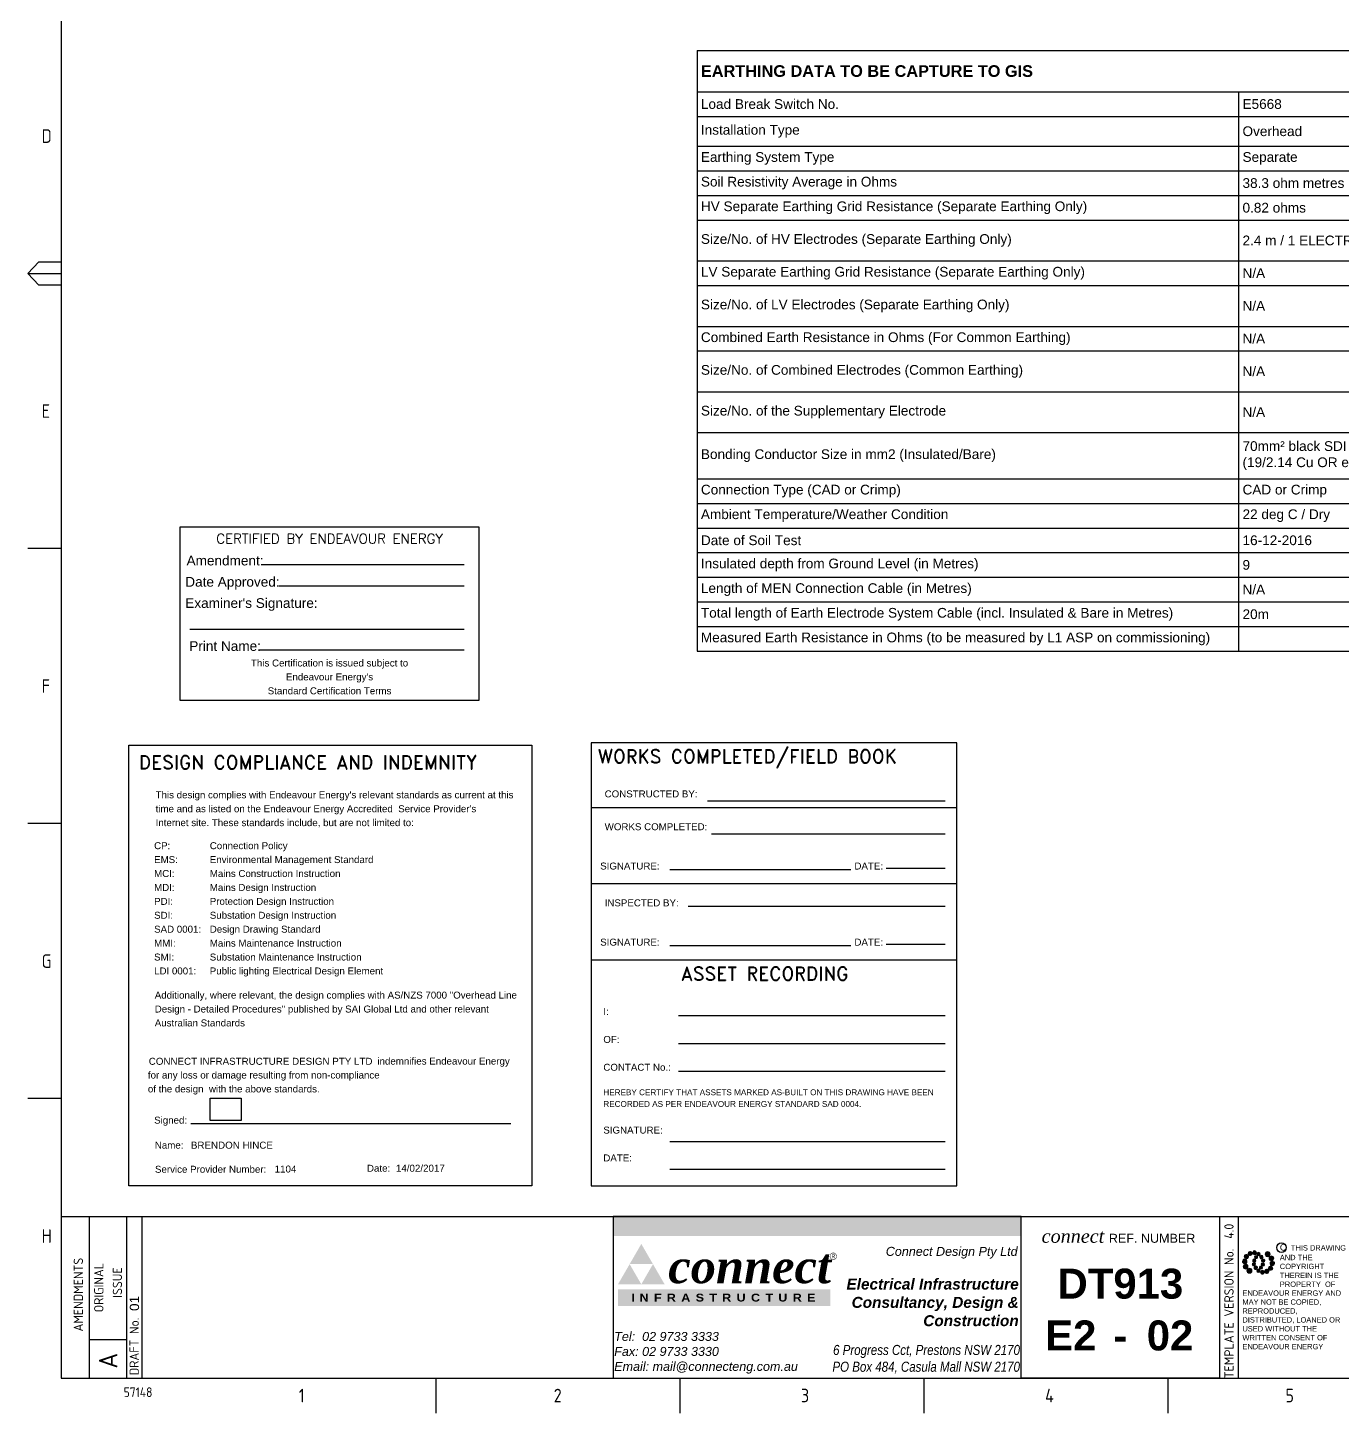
# Paper-space layout 'Sheet(2)' of a CAD drawing. Header units: metres, sheet in millimetres. Extents: x -29 to 809, y -5 to 581.
# Drawn here: x -28.8 to 309.4, y -5.4 to 351 of the extents above; entities that cross this region are included whole.
import ezdxf
from ezdxf.enums import TextEntityAlignment as Align

# ---------------------------------------------------------------- set-up
doc = ezdxf.new("R2010")
doc.units = ezdxf.units.M
doc.layers.get('0').update_dxf_attribs({"color": 6})
doc.layers.add('Notes', color=7, linetype='Continuous')
doc.layers.add('SupportsUG_SP_EXT', color=7, linetype='Continuous')
doc.styles.add('ABlkR8pt', font='', dxfattribs={"height": 2.0202})
doc.styles.add('ANI10pt', font='ARIALNI.TTF', dxfattribs={"height": 2.5863})
doc.styles.add('AR07pt', font='arial.ttf', dxfattribs={"height": 1.7978})
doc.styles.add('AR09pt', font='arial.ttf', dxfattribs={"height": 2.3115})
doc.styles.add('ARB30pt', font='arialbd.ttf', dxfattribs={"height": 7.705})
doc.styles.add('ARBI11pt', font='arialbi.ttf', dxfattribs={"height": 2.8252})
doc.styles.add('ARI09pt', font='ariali.ttf', dxfattribs={"height": 2.3115})
doc.styles.add('ARIAL', font='arial.ttf', dxfattribs={"height": 2})
doc.styles.add('Elec', font='romand__.ttf')
doc.styles.add('iecISOCP', font='isocp.shx')
doc.styles.get("Standard").update_dxf_attribs({"font": 'arial.ttf'})
doc.styles.add('TNRBI36pt', font='timesbi.ttf', dxfattribs={"height": 8.601})
doc.styles.add('TNRI14pt', font='timesi.ttf', dxfattribs={"height": 3.4292})
doc.styles.get('ABlkR8pt').set_extended_font_data('Arial Black')
picture_1 = doc.add_image_def('image1.jpg', size_in_pixel=(109, 79))

# ---------------------------------------------------------------- blocks, each defined once
blk = doc.blocks.new('EE_LOGO_SMALL')
at = {"layer": 'Notes'}
h = blk.add_hatch(color=256, dxfattribs=at)
edge = h.paths.add_edge_path()
edge.add_spline(control_points=[(-8.41, 1.95), (-9.16, 1.99), (-9.8, 1.42), (-9.84, 0.67), (-9.89, -0.07), (-9.31, -0.71), (-8.56, -0.75), (-7.82, -0.8), (-7.18, -0.23), (-7.14, 0.52), (-7.09, 1.27), (-7.66, 1.91), (-8.41, 1.95)], knot_values=[0, 0, 0, 0, 1, 1, 1, 2, 2, 2, 3, 3, 3, 4, 4, 4, 4], degree=3, periodic=0)
h = blk.add_hatch(color=256, dxfattribs=at)
edge = h.paths.add_edge_path()
edge.add_spline(control_points=[(-6.81, 4.47), (-7.42, 4.82), (-8.21, 4.62), (-8.57, 4), (-8.92, 3.39), (-8.72, 2.6), (-8.1, 2.25), (-7.49, 1.89), (-6.7, 2.09), (-6.34, 2.71), (-5.98, 3.32), (-6.19, 4.11), (-6.81, 4.47)], knot_values=[0, 0, 0, 0, 1, 1, 1, 2, 2, 2, 3, 3, 3, 4, 4, 4, 4], degree=3, periodic=0)
h = blk.add_hatch(color=256, dxfattribs=at)
edge = h.paths.add_edge_path()
edge.add_spline(control_points=[(-4.19, 5.89), (-4.56, 6.46), (-5.32, 6.62), (-5.88, 6.26), (-6.45, 5.89), (-6.61, 5.13), (-6.25, 4.56), (-5.88, 4), (-5.13, 3.83), (-4.56, 4.2), (-3.99, 4.56), (-3.82, 5.32), (-4.19, 5.89)], knot_values=[0, 0, 0, 0, 1, 1, 1, 2, 2, 2, 3, 3, 3, 4, 4, 4, 4], degree=3, periodic=0)
h = blk.add_hatch(color=256, dxfattribs=at)
edge = h.paths.add_edge_path()
edge.add_spline(control_points=[(-2.5, 2.07), (-3.02, 2.18), (-3.52, 1.86), (-3.63, 1.35), (-3.74, 0.84), (-3.41, 0.33), (-2.91, 0.22), (-2.39, 0.11), (-1.89, 0.43), (-1.78, 0.95), (-1.67, 1.46), (-1.99, 1.96), (-2.5, 2.07)], knot_values=[0, 0, 0, 0, 1, 1, 1, 2, 2, 2, 3, 3, 3, 4, 4, 4, 4], degree=3, periodic=0)
h = blk.add_hatch(color=256, dxfattribs=at)
edge = h.paths.add_edge_path()
edge.add_spline(control_points=[(-1.35, 5.88), (-1.41, 6.52), (-1.98, 6.98), (-2.62, 6.92), (-3.26, 6.85), (-3.72, 6.28), (-3.66, 5.65), (-3.6, 5.01), (-3.03, 4.54), (-2.39, 4.61), (-1.75, 4.67), (-1.28, 5.24), (-1.35, 5.88)], knot_values=[0, 0, 0, 0, 1, 1, 1, 2, 2, 2, 3, 3, 3, 4, 4, 4, 4], degree=3, periodic=0)
h = blk.add_hatch(color=256, dxfattribs=at)
edge = h.paths.add_edge_path()
edge.add_spline(control_points=[(1.01, 4.87), (1.01, 4.27), (0.53, 3.79), (-0.07, 3.79), (-0.67, 3.79), (-1.16, 4.27), (-1.16, 4.87), (-1.16, 5.47), (-0.67, 5.96), (-0.07, 5.96), (0.53, 5.96), (1.01, 5.47), (1.01, 4.87)], knot_values=[0, 0, 0, 0, 1, 1, 1, 2, 2, 2, 3, 3, 3, 4, 4, 4, 4], degree=3, periodic=0)
edge = h.paths.add_edge_path()
edge.add_spline(control_points=[(-1.36, 3.98), (-1.87, 4.09), (-2.38, 3.77), (-2.49, 3.26), (-2.6, 2.75), (-2.27, 2.24), (-1.76, 2.13), (-1.25, 2.02), (-0.75, 2.35), (-0.64, 2.86), (-0.53, 3.37), (-0.85, 3.87), (-1.36, 3.98)], knot_values=[0, 0, 0, 0, 1, 1, 1, 2, 2, 2, 3, 3, 3, 4, 4, 4, 4], degree=3, periodic=0)
h = blk.add_hatch(color=256, dxfattribs=at)
edge = h.paths.add_edge_path()
edge.add_spline(control_points=[(2.33, 2.37), (2.77, 2.76), (2.8, 3.42), (2.42, 3.85), (2.03, 4.29), (1.37, 4.32), (0.94, 3.94), (0.51, 3.55), (0.47, 2.89), (0.85, 2.46), (1.24, 2.03), (1.9, 1.99), (2.33, 2.37)], knot_values=[0, 0, 0, 0, 1, 1, 1, 2, 2, 2, 3, 3, 3, 4, 4, 4, 4], degree=3, periodic=0)
edge = h.paths.add_edge_path()
edge.add_spline(control_points=[(1.01, 4.87), (1.01, 4.27), (0.53, 3.79), (-0.07, 3.79), (-0.67, 3.79), (-1.16, 4.27), (-1.16, 4.87), (-1.16, 5.47), (-0.67, 5.96), (-0.07, 5.96), (0.53, 5.96), (1.01, 5.47), (1.01, 4.87)], knot_values=[0, 0, 0, 0, 1, 1, 1, 2, 2, 2, 3, 3, 3, 4, 4, 4, 4], degree=3, periodic=0)
h = blk.add_hatch(color=256, dxfattribs=at)
edge = h.paths.add_edge_path()
edge.add_spline(control_points=[(1.01, 4.87), (1.01, 4.27), (0.53, 3.79), (-0.07, 3.79), (-0.67, 3.79), (-1.16, 4.27), (-1.16, 4.87), (-1.16, 5.47), (-0.67, 5.96), (-0.07, 5.96), (0.53, 5.96), (1.01, 5.47), (1.01, 4.87)], knot_values=[0, 0, 0, 0, 1, 1, 1, 2, 2, 2, 3, 3, 3, 4, 4, 4, 4], degree=3, periodic=0)
edge = h.paths.add_edge_path(flags=16)
edge.add_spline(control_points=[(1.01, 4.87), (1.01, 4.27), (0.53, 3.79), (-0.07, 3.79), (-0.67, 3.79), (-1.16, 4.27), (-1.16, 4.87), (-1.16, 5.47), (-0.67, 5.96), (-0.07, 5.96), (0.53, 5.96), (1.01, 5.47), (1.01, 4.87)], knot_values=[0, 0, 0, 0, 1, 1, 1, 2, 2, 2, 3, 3, 3, 4, 4, 4, 4], degree=3, periodic=0)
h = blk.add_hatch(color=256, dxfattribs=at)
edge = h.paths.add_edge_path()
edge.add_spline(control_points=[(2.98, 0.19), (3.52, 0.33), (3.83, 0.88), (3.69, 1.41), (3.55, 1.94), (3.01, 2.26), (2.48, 2.12), (1.95, 1.98), (1.63, 1.43), (1.77, 0.9), (1.91, 0.37), (2.45, 0.05), (2.98, 0.19)], knot_values=[0, 0, 0, 0, 1, 1, 1, 2, 2, 2, 3, 3, 3, 4, 4, 4, 4], degree=3, periodic=0)
h = blk.add_hatch(color=256, dxfattribs=at)
edge = h.paths.add_edge_path()
edge.add_spline(control_points=[(6.99, 4.87), (6.99, 4.04), (6.32, 3.36), (5.48, 3.36), (4.65, 3.36), (3.97, 4.04), (3.97, 4.87), (3.97, 5.71), (4.65, 6.38), (5.48, 6.38), (6.32, 6.38), (6.99, 5.71), (6.99, 4.87)], knot_values=[0, 0, 0, 0, 1, 1, 1, 2, 2, 2, 3, 3, 3, 4, 4, 4, 4], degree=3, periodic=0)
h = blk.add_hatch(color=256, dxfattribs=at)
edge = h.paths.add_edge_path()
edge.add_spline(control_points=[(8.37, 1.14), (9.1, 1.46), (9.42, 2.3), (9.11, 3.02), (8.79, 3.74), (7.95, 4.07), (7.23, 3.75), (6.51, 3.43), (6.18, 2.59), (6.49, 1.87), (6.81, 1.15), (7.65, 0.82), (8.37, 1.14)], knot_values=[0, 0, 0, 0, 1, 1, 1, 2, 2, 2, 3, 3, 3, 4, 4, 4, 4], degree=3, periodic=0)
h = blk.add_hatch(color=256, dxfattribs=at)
edge = h.paths.add_edge_path()
edge.add_spline(control_points=[(8.27, -1.91), (9.01, -1.95), (9.65, -1.38), (9.69, -0.63), (9.74, 0.12), (9.17, 0.75), (8.42, 0.8), (7.67, 0.84), (7.03, 0.27), (6.99, -0.48), (6.95, -1.22), (7.52, -1.87), (8.27, -1.91)], knot_values=[0, 0, 0, 0, 1, 1, 1, 2, 2, 2, 3, 3, 3, 4, 4, 4, 4], degree=3, periodic=0)
h = blk.add_hatch(color=256, dxfattribs=at)
edge = h.paths.add_edge_path()
edge.add_spline(control_points=[(-8.52, -1.1), (-9.24, -1.42), (-9.57, -2.26), (-9.25, -2.98), (-8.94, -3.7), (-8.09, -4.03), (-7.37, -3.71), (-6.65, -3.39), (-6.33, -2.55), (-6.64, -1.83), (-6.96, -1.11), (-7.8, -0.78), (-8.52, -1.1)], knot_values=[0, 0, 0, 0, 1, 1, 1, 2, 2, 2, 3, 3, 3, 4, 4, 4, 4], degree=3, periodic=0)
h = blk.add_hatch(color=256, dxfattribs=at)
edge = h.paths.add_edge_path()
edge.add_spline(control_points=[(-7.14, -4.83), (-7.14, -4), (-6.46, -3.32), (-5.63, -3.32), (-4.8, -3.32), (-4.12, -4), (-4.12, -4.83), (-4.12, -5.67), (-4.8, -6.34), (-5.63, -6.34), (-6.46, -6.34), (-7.14, -5.67), (-7.14, -4.83)], knot_values=[0, 0, 0, 0, 1, 1, 1, 2, 2, 2, 3, 3, 3, 4, 4, 4, 4], degree=3, periodic=0)
h = blk.add_hatch(color=256, dxfattribs=at)
edge = h.paths.add_edge_path()
edge.add_spline(control_points=[(-3.13, -0.15), (-3.66, -0.29), (-3.98, -0.84), (-3.84, -1.37), (-3.7, -1.9), (-3.15, -2.22), (-2.62, -2.08), (-2.09, -1.94), (-1.78, -1.39), (-1.91, -0.86), (-2.06, -0.33), (-2.6, -0.01), (-3.13, -0.15)], knot_values=[0, 0, 0, 0, 1, 1, 1, 2, 2, 2, 3, 3, 3, 4, 4, 4, 4], degree=3, periodic=0)
h = blk.add_hatch(color=256, dxfattribs=at)
edge = h.paths.add_edge_path()
edge.add_spline(control_points=[(-2.48, -2.33), (-2.91, -2.72), (-2.95, -3.38), (-2.56, -3.81), (-2.18, -4.24), (-1.52, -4.28), (-1.08, -3.9), (-0.65, -3.51), (-0.62, -2.85), (-1, -2.42), (-1.39, -1.98), (-2.05, -1.95), (-2.48, -2.33)], knot_values=[0, 0, 0, 0, 1, 1, 1, 2, 2, 2, 3, 3, 3, 4, 4, 4, 4], degree=3, periodic=0)
h = blk.add_hatch(color=256, dxfattribs=at)
edge = h.paths.add_edge_path()
edge.add_spline(control_points=[(-1.16, -4.83), (-1.16, -4.23), (-0.67, -3.74), (-0.07, -3.74), (0.53, -3.74), (1.01, -4.23), (1.01, -4.83), (1.01, -5.43), (0.53, -5.92), (-0.07, -5.92), (-0.67, -5.92), (-1.16, -5.43), (-1.16, -4.83)], knot_values=[0, 0, 0, 0, 1, 1, 1, 2, 2, 2, 3, 3, 3, 4, 4, 4, 4], degree=3, periodic=0)
h = blk.add_hatch(color=256, dxfattribs=at)
edge = h.paths.add_edge_path()
edge.add_spline(control_points=[(1.22, -3.94), (1.73, -4.05), (2.23, -3.73), (2.34, -3.22), (2.45, -2.71), (2.13, -2.2), (1.62, -2.09), (1.11, -1.98), (0.6, -2.3), (0.49, -2.81), (0.38, -3.32), (0.71, -3.83), (1.22, -3.94)], knot_values=[0, 0, 0, 0, 1, 1, 1, 2, 2, 2, 3, 3, 3, 4, 4, 4, 4], degree=3, periodic=0)
h = blk.add_hatch(color=256, dxfattribs=at)
edge = h.paths.add_edge_path()
edge.add_spline(control_points=[(1.2, -5.84), (1.27, -6.47), (1.84, -6.94), (2.47, -6.87), (3.11, -6.81), (3.58, -6.24), (3.51, -5.6), (3.45, -4.96), (2.88, -4.5), (2.24, -4.56), (1.6, -4.63), (1.13, -5.2), (1.2, -5.84)], knot_values=[0, 0, 0, 0, 1, 1, 1, 2, 2, 2, 3, 3, 3, 4, 4, 4, 4], degree=3, periodic=0)
h = blk.add_hatch(color=256, dxfattribs=at)
edge = h.paths.add_edge_path()
edge.add_spline(control_points=[(2.36, -2.03), (2.87, -2.14), (3.37, -1.81), (3.48, -1.3), (3.59, -0.79), (3.27, -0.29), (2.76, -0.18), (2.25, -0.07), (1.74, -0.39), (1.63, -0.9), (1.52, -1.41), (1.85, -1.92), (2.36, -2.03)], knot_values=[0, 0, 0, 0, 1, 1, 1, 2, 2, 2, 3, 3, 3, 4, 4, 4, 4], degree=3, periodic=0)
h = blk.add_hatch(color=256, dxfattribs=at)
edge = h.paths.add_edge_path()
edge.add_spline(control_points=[(4.05, -5.84), (4.41, -6.41), (5.17, -6.58), (5.73, -6.21), (6.3, -5.85), (6.46, -5.09), (6.1, -4.52), (5.73, -3.95), (4.98, -3.79), (4.41, -4.16), (3.84, -4.52), (3.68, -5.28), (4.05, -5.84)], knot_values=[0, 0, 0, 0, 1, 1, 1, 2, 2, 2, 3, 3, 3, 4, 4, 4, 4], degree=3, periodic=0)
h = blk.add_hatch(color=256, dxfattribs=at)
edge = h.paths.add_edge_path()
edge.add_spline(control_points=[(6.66, -4.43), (7.27, -4.78), (8.06, -4.58), (8.42, -3.96), (8.78, -3.35), (8.57, -2.56), (7.96, -2.2), (7.34, -1.84), (6.55, -2.05), (6.2, -2.66), (5.84, -3.28), (6.04, -4.07), (6.66, -4.43)], knot_values=[0, 0, 0, 0, 1, 1, 1, 2, 2, 2, 3, 3, 3, 4, 4, 4, 4], degree=3, periodic=0)
at = {"layer": 'Notes', "lineweight": 0}
for points in [[(1.85, 2.13), (1.85, 2.13)], [(-1.99, -2.08), (-1.99, -2.08)]]:
    blk.add_lwpolyline(points, dxfattribs=at)
for points in [[(-8.41, 1.95), (-9.16, 1.99), (-9.8, 1.42), (-9.84, 0.67), (-9.89, -0.07), (-9.31, -0.71), (-8.56, -0.75), (-7.82, -0.8), (-7.18, -0.23), (-7.14, 0.52), (-7.09, 1.27), (-7.66, 1.91), (-8.41, 1.95)], [(-6.81, 4.47), (-7.42, 4.82), (-8.21, 4.62), (-8.57, 4), (-8.92, 3.39), (-8.72, 2.6), (-8.1, 2.25), (-7.49, 1.89), (-6.7, 2.09), (-6.34, 2.71), (-5.98, 3.32), (-6.19, 4.11), (-6.81, 4.47)], [(-4.19, 5.89), (-4.56, 6.46), (-5.32, 6.62), (-5.88, 6.26), (-6.45, 5.89), (-6.61, 5.13), (-6.25, 4.56), (-5.88, 4), (-5.13, 3.83), (-4.56, 4.2), (-3.99, 4.56), (-3.82, 5.32), (-4.19, 5.89)], [(-2.5, 2.07), (-3.02, 2.18), (-3.52, 1.86), (-3.63, 1.35), (-3.74, 0.84), (-3.41, 0.33), (-2.91, 0.22), (-2.39, 0.11), (-1.89, 0.43), (-1.78, 0.95), (-1.67, 1.46), (-1.99, 1.96), (-2.5, 2.07)], [(-1.35, 5.88), (-1.41, 6.52), (-1.98, 6.98), (-2.62, 6.92), (-3.26, 6.85), (-3.72, 6.28), (-3.66, 5.65), (-3.6, 5.01), (-3.03, 4.54), (-2.39, 4.61), (-1.75, 4.67), (-1.28, 5.24), (-1.35, 5.88)], [(-1.36, 3.98), (-1.87, 4.09), (-2.38, 3.77), (-2.49, 3.26), (-2.6, 2.75), (-2.27, 2.24), (-1.76, 2.13), (-1.25, 2.02), (-0.75, 2.35), (-0.64, 2.86), (-0.53, 3.37), (-0.85, 3.87), (-1.36, 3.98)], [(1.01, 4.87), (1.01, 4.27), (0.53, 3.79), (-0.07, 3.79), (-0.67, 3.79), (-1.16, 4.27), (-1.16, 4.87), (-1.16, 5.47), (-0.67, 5.96), (-0.07, 5.96), (0.53, 5.96), (1.01, 5.47), (1.01, 4.87)], [(1.01, 4.87), (1.01, 4.27), (0.53, 3.79), (-0.07, 3.79), (-0.67, 3.79), (-1.16, 4.27), (-1.16, 4.87), (-1.16, 5.47), (-0.67, 5.96), (-0.07, 5.96), (0.53, 5.96), (1.01, 5.47), (1.01, 4.87)], [(2.33, 2.37), (2.77, 2.76), (2.8, 3.42), (2.42, 3.85), (2.03, 4.29), (1.37, 4.32), (0.94, 3.94), (0.51, 3.55), (0.47, 2.89), (0.85, 2.46), (1.24, 2.03), (1.9, 1.99), (2.33, 2.37)], [(2.98, 0.19), (3.52, 0.33), (3.83, 0.88), (3.69, 1.41), (3.55, 1.94), (3.01, 2.26), (2.48, 2.12), (1.95, 1.98), (1.63, 1.43), (1.77, 0.9), (1.91, 0.37), (2.45, 0.05), (2.98, 0.19)], [(6.99, 4.87), (6.99, 4.04), (6.32, 3.36), (5.48, 3.36), (4.65, 3.36), (3.97, 4.04), (3.97, 4.87), (3.97, 5.71), (4.65, 6.38), (5.48, 6.38), (6.32, 6.38), (6.99, 5.71), (6.99, 4.87)], [(8.37, 1.14), (9.1, 1.46), (9.42, 2.3), (9.11, 3.02), (8.79, 3.74), (7.95, 4.07), (7.23, 3.75), (6.51, 3.43), (6.18, 2.59), (6.49, 1.87), (6.81, 1.15), (7.65, 0.82), (8.37, 1.14)], [(8.27, -1.91), (9.01, -1.95), (9.65, -1.38), (9.69, -0.63), (9.74, 0.12), (9.17, 0.75), (8.42, 0.8), (7.67, 0.84), (7.03, 0.27), (6.99, -0.48), (6.95, -1.22), (7.52, -1.87), (8.27, -1.91)], [(-8.52, -1.1), (-9.24, -1.42), (-9.57, -2.26), (-9.25, -2.98), (-8.94, -3.7), (-8.09, -4.03), (-7.37, -3.71), (-6.65, -3.39), (-6.33, -2.55), (-6.64, -1.83), (-6.96, -1.11), (-7.8, -0.78), (-8.52, -1.1)], [(-7.14, -4.83), (-7.14, -4), (-6.46, -3.32), (-5.63, -3.32), (-4.8, -3.32), (-4.12, -4), (-4.12, -4.83), (-4.12, -5.67), (-4.8, -6.34), (-5.63, -6.34), (-6.46, -6.34), (-7.14, -5.67), (-7.14, -4.83)], [(-3.13, -0.15), (-3.66, -0.29), (-3.98, -0.84), (-3.84, -1.37), (-3.7, -1.9), (-3.15, -2.22), (-2.62, -2.08), (-2.09, -1.94), (-1.78, -1.39), (-1.91, -0.86), (-2.06, -0.33), (-2.6, -0.01), (-3.13, -0.15)], [(-2.48, -2.33), (-2.91, -2.72), (-2.95, -3.38), (-2.56, -3.81), (-2.18, -4.24), (-1.52, -4.28), (-1.08, -3.9), (-0.65, -3.51), (-0.62, -2.85), (-1, -2.42), (-1.39, -1.98), (-2.05, -1.95), (-2.48, -2.33)], [(-1.16, -4.83), (-1.16, -4.23), (-0.67, -3.74), (-0.07, -3.74), (0.53, -3.74), (1.01, -4.23), (1.01, -4.83), (1.01, -5.43), (0.53, -5.92), (-0.07, -5.92), (-0.67, -5.92), (-1.16, -5.43), (-1.16, -4.83)], [(1.22, -3.94), (1.73, -4.05), (2.23, -3.73), (2.34, -3.22), (2.45, -2.71), (2.13, -2.2), (1.62, -2.09), (1.11, -1.98), (0.6, -2.3), (0.49, -2.81), (0.38, -3.32), (0.71, -3.83), (1.22, -3.94)], [(1.2, -5.84), (1.27, -6.47), (1.84, -6.94), (2.47, -6.87), (3.11, -6.81), (3.58, -6.24), (3.51, -5.6), (3.45, -4.96), (2.88, -4.5), (2.24, -4.56), (1.6, -4.63), (1.13, -5.2), (1.2, -5.84)], [(2.36, -2.03), (2.87, -2.14), (3.37, -1.81), (3.48, -1.3), (3.59, -0.79), (3.27, -0.29), (2.76, -0.18), (2.25, -0.07), (1.74, -0.39), (1.63, -0.9), (1.52, -1.41), (1.85, -1.92), (2.36, -2.03)], [(4.05, -5.84), (4.41, -6.41), (5.17, -6.58), (5.73, -6.21), (6.3, -5.85), (6.46, -5.09), (6.1, -4.52), (5.73, -3.95), (4.98, -3.79), (4.41, -4.16), (3.84, -4.52), (3.68, -5.28), (4.05, -5.84)], [(6.66, -4.43), (7.27, -4.78), (8.06, -4.58), (8.42, -3.96), (8.78, -3.35), (8.57, -2.56), (7.96, -2.2), (7.34, -1.84), (6.55, -2.05), (6.2, -2.66), (5.84, -3.28), (6.04, -4.07), (6.66, -4.43)]]:
    blk.add_open_spline(points, degree=3, knots=[0, 0, 0, 0, 1, 1, 1, 2, 2, 2, 3, 3, 3, 4, 4, 4, 4], dxfattribs=at)
blk = doc.blocks.new('EE_COPYRIGHT_A1')
at = {"layer": 'Notes'}
blk.add_circle((9.53, -0.82), 1.15, dxfattribs=at)
at = {"xscale": 0.4, "yscale": 0.4, "zscale": 0.4}
blk.add_blockref('EE_LOGO_SMALL', (3.96, -4.29), dxfattribs=at)
at = {"layer": 'Notes', "insert": (0, 0), "char_height": 1.25, "width": 24.1208, "attachment_point": 1, "style": 'ARIAL'}
blk.add_mtext('\\pt8.75;               ^I{\\H1.2x;C } THIS DRAWING\\P\\pi-8.75,l8.75,t8.75,20;       ^IAND THE ^I\\P\\pi0,t8.75;COPYRIGHT\\P\\pi-8.75,t1.25,8.75;^I^ITHEREIN IS THE PROPERTY  OF \\P\\pi0,l0,t1.25;ENDEAVOUR ENERGY AND MAY NOT BE COPIED, REPRODUCED, DISTRIBUTED, LOANED OR USED WITHOUT THE WRITTEN CONSENT OF ENDEAVOUR ENERGY', dxfattribs=at)
blk = doc.blocks.new('A1_FRAME_TITLE')
at = {"layer": 'Notes', "color": 7}
for p, q in [((-11.55, 574.39), (-11.55, 5.97)), ((-3.96, 5.97), (-3.96, 47.62)), ((6.04, 5.97), (6.04, 47.62)), ((10.19, 5.98), (10.19, 47.62)), ((299.54, 47.62), (299.54, 5.97)), ((304.54, 47.62), (304.54, 5.97)), ((-3.96, 15.97), (6.04, 15.97)), ((220.16, -3.03), (220.16, 5.97))]:
    blk.add_line(p, q, dxfattribs=at)
at = {"layer": 'Notes', "linetype": 'Continuous'}
for p, q in [((-20.55, 290.18), (-17.55, 293.18)), ((-17.55, 293.18), (-11.56, 293.18)), ((-20.55, 290.18), (-11.55, 290.18)), ((-17.55, 287.18), (-20.55, 290.18)), ((-11.56, 287.18), (-17.55, 287.18)), ((-11.55, 219.43), (-20.55, 219.43)), ((-11.55, 148.68), (-20.55, 148.68)), ((-11.55, 77.93), (-20.55, 77.93)), ((89.14, -3.03), (89.14, 5.97)), ((154.65, -3.03), (154.65, 5.97)), ((285.67, -3.03), (285.67, 5.97))]:
    blk.add_line(p, q, dxfattribs=at)
at = {"layer": 'Notes', "color": 7, "flags": 128}
for points in [[(-11.55, 47.62), (123.8, 47.62)], [(123.8, 47.62), (844.88, 47.62)], [(-11.55, 5.97), (844.88, 5.97)]]:
    blk.add_lwpolyline(points, dxfattribs=at)
at = {"layer": 'Notes', "xscale": 1.1, "yscale": 1.1, "zscale": 1.1}
blk.add_blockref('EE_COPYRIGHT_A1', (305.65, 40.49), dxfattribs=at)
blk.add_attdef('DRAFT_NUM', (9.35, 23.29), '', height=2.5, rotation=90)
at = {"layer": 'Notes', "color": 7, "style": 'iecISOCP'}
for s, p in [('D', (-16.81, 323.81)), ('E', (-16.81, 253.06)), ('F', (-16.81, 182.31)), ('G', (-16.81, 111.56)), ('H', (-16.81, 40.81)), ('1', (52.24, -0.22)), ('2', (120.7, -0.22)), ('3', (187.09, -0.2)), ('4', (252.67, -0.22)), ('5', (317.21, -0.22))]:
    blk.add_text(s, height=3.5, dxfattribs=at).set_placement(p)
for s, height, p in [('AMENDMENTS', 2.5, (-5.71, 18.02)), ('ORIGINAL', 2.5, (-0.21, 22.94)), ('ISSUE', 2.5, (4.79, 26.69)), ('DRAFT No.', 2.5, (9.29, 6.74)), ('A', 5, (3.54, 8.47))]:
    blk.add_text(s, height=height, rotation=90, dxfattribs=at).set_placement(p)
blk.add_text('TEMPLATE VERSION No.', height=2.5, rotation=90, dxfattribs=at).set_placement((302.04, 5.97), align=Align.MIDDLE_LEFT)
at = {"layer": 'Notes', "color": 7, "style": 'iecISOCP', "flags": 8}
blk.add_attdef('VERSION_NO', text='', height=2.5, rotation=90, dxfattribs=at).set_placement((302.04, 43.81), align=Align.MIDDLE_CENTER)
at = {"layer": 'Notes', "color": 7, "style": 'iecISOCP'}
for tag, p in [('CAP_NO', (513.19, 43.46)), ('IE_NUM', (513.05, 37.81)), ('REF_No_1', (335.24, 32.31)), ('REF_1', (362.52, 32.31)), ('GEN_WO', (441.71, 31.76)), ('HV_SWITCH', (513.46, 32.16)), ('REF_No_2', (335.24, 26.31)), ('REF_2', (362.52, 26.31)), ('OH_WO', (441.71, 25.81)), ('UBD_REF', (513.05, 25.83)), ('REF_No_3', (335.24, 20.31)), ('REF_3', (362.52, 20.31)), ('UG_WO', (441.71, 20.05)), ('GIS_MAP_No', (513.05, 20.04)), ('REF_No_4', (335.24, 14.31)), ('REF_4', (362.52, 14.31)), ('SUB_WO', (441.71, 13.81)), ('HV_OP_DIAG', (513.33, 14.2)), ('LGA', (512.95, 7.78))]:
    blk.add_attdef(tag, p, '', height=2.5, dxfattribs=at)
at = {"layer": 'Notes', "style": 'iecISOCP'}
for tag, p in [('T1', (684.37, 39.47)), ('T2', (684.37, 34.35)), ('T3', (684.37, 28.92)), ('T4', (684.37, 23.66)), ('T5', (684.37, 18.23)), ('T6', (684.37, 12.97))]:
    blk.add_attdef(tag, text='', height=3.5, dxfattribs=at).set_placement(p, align=Align.CENTER)
at = {"layer": 'Notes', "color": 7, "style": 'iecISOCP'}
for tag, p in [('scale', (567.76, 33.27)), ('DRAWN', (567.76, 24.93)), ('DATE', (567.76, 16.88)), ('CHD', (567.76, 8.37)), ('DESIGN', (605.62, 9.15))]:
    blk.add_attdef(tag, text='', height=2.5, dxfattribs=at).set_placement(p, align=Align.CENTER)
at = {"layer": 'Notes', "color": 4, "style": 'iecISOCP'}
blk.add_attdef('NUM', text='', height=7, dxfattribs=at).set_placement((812.88, 20.12), align=Align.MIDDLE_CENTER)
at = {"layer": 'Notes', "color": 1, "style": 'iecISOCP'}
blk.add_attdef('REV', text='', height=5, dxfattribs=at).set_placement((840.57, 17.1), align=Align.CENTER)
at = {"layer": 'Notes', "color": 7, "style": 'iecISOCP'}
for tag, p in [('NS', (811.23, 8.12)), ('SHTS', (825.93, 8.12))]:
    blk.add_attdef(tag, text='', height=2.5, dxfattribs=at).set_placement(p, align=Align.MIDDLE)
at = {"layer": 'Notes', "style": 'iecISOCP'}
blk.add_attdef('ExportID', (-11.47, 2.39), '', height=2.5, dxfattribs=at)
at = {"layer": 'Notes', "style": 'iecISOCP', "flags": 1}
for tag, p in [('ProjectType', (-6.37, -26.8)), ('ProjectNumber', (3.01, -26.82)), ('DrawingNumber', (14.96, -26.8)), ('ProjectDescription', (27.02, -26.83)), ('ExportDate', (39.74, -26.79)), ('ExportUserName', (48.61, -26.8)), ('DesignerCompanyName', (60.94, -26.79)), ('ExportAreaOfInterest', (76.55, -26.81)), ('GIS_SUCCESS', (91.45, -26.78)), ('CAD_SUCCESS', (101.24, -26.78)), ('DEPOTCODE', (111.56, -26.88)), ('ExportCategories', (119.53, -26.8)), ('Comments', (133.84, -26.88))]:
    blk.add_attdef(tag, p, '', height=1, dxfattribs=at)
blk = doc.blocks.new('Logo_Connect_EE')
at = {"true_color": 0x800000}
for points in [[(-51.05, -5), (-51.05, 0), (-156.05, 0), (-156.05, -5)], [(-100.16, -23.03), (-100.16, -18.76), (-154.78, -18.76), (-154.78, -23.03)]]:
    blk.add_hatch(color=16, dxfattribs=at).paths.add_polyline_path(points)
h = blk.add_hatch(color=16, dxfattribs=at)
h.paths.add_polyline_path([(-148.78, -17.46), (-151.78, -12.27), (-154.78, -17.46)])
h.paths.add_polyline_path([(-145.78, -12.27), (-148.78, -7.07), (-151.78, -12.27)])
h.paths.add_polyline_path([(-145.78, -12.27), (-148.78, -17.46), (-142.78, -17.46)])
for points in [[(-156.05, -41.65), (-51.05, -41.65), (-51.05, 0), (-156.05, 0)], [(-51.05, 0), (0, 0), (0, -41.65), (-51.05, -41.65)]]:
    blk.add_lwpolyline(points, close=True)
for s, insert, char_height, width, attachment_point, style in [('{\\C14;\\c128;connect}', (-29.68, -5.1), 3.4292, 16.0383, 6, 'TNRI14pt'), ('{\\C7;REF. NUMBER}', (-28.49, -5.64), 2.3115, 24.0362, 4, 'AR09pt'), ('{\\C16;\\c128;connect}', (-141.84, -12.95), 8.601, 39.6365, 4, 'TNRBI36pt'), ('{\\C16;\\c128;®}', (-99.4, -10.27), 1.7978, 3.2698, 5, 'AR07pt'), ('Connect Design Pty Ltd', (-51.97, -9.34), 2.3115, 39.4211, 6, 'ARI09pt'), ('Electrical Infrastructure Consultancy, Design & Construction', (-51.69, -22.13), 2.8252, 44.7278, 6, 'ARBI11pt'), ('{\\T1.15;\\C7;\\c16777215;I N F R A S T R U C T U R E}', (-127.47, -20.9), 2.0202, 49.5146, 5, 'ABlkR8pt'), ('Tel:  02 9733 3333\\PFax: 02 9733 3330\\PEmail: mail@connecteng.com.au', (-155.75, -40.44), 2.3115, 47.3811, 7, 'ARI09pt'), ('-', (-25.53, -30.62), 7.71, 3.5845, 5, 'ARB30pt'), ('6 Progress Cct, Prestons NSW 2170\\PPO Box 484, Casula Mall NSW 2170', (-51.37, -40.44), 2.5863, 57.1395, 9, 'ANI10pt')]:
    blk.add_mtext(s, dxfattribs=dict(insert=insert, char_height=char_height, width=width, attachment_point=attachment_point, style=style))
at = {"style": 'ARB30pt'}
for tag, p in [('CONNECT_REF', (-25.53, -17.29)), ('CONNECT_SHEETREF', (-38.29, -30.62)), ('CONNECT_REV_NUM', (-12.76, -30.62))]:
    blk.add_attdef(tag, text='', height=7.71, dxfattribs=at).set_placement(p, align=Align.MIDDLE_CENTER)
blk = doc.blocks.new('NOTE_WORKS-COMPLETED')
at = {"lineweight": -3}
for p, q in [((94.11, 97.2), (0, 97.2)), ((94.11, 77.62), (0, 77.62)), ((93.87, 58.03), (0, 58.03))]:
    blk.add_line(p, q, dxfattribs=at)
at = {"color": 7, "linetype": 'Continuous', "lineweight": -3}
for p, q in [((30, 99), (91.13, 99)), ((31, 90.55), (91.13, 90.55)), ((20.3, 81.37), (66.83, 81.37)), ((75.92, 81.71), (91.13, 81.71)), ((25, 71.88), (91.13, 71.88)), ((20.3, 61.78), (66.83, 61.78)), ((75.92, 62.13), (91.13, 62.13)), ((22.5, 43.79), (91.13, 43.79)), ((22.5, 36.59), (91.13, 36.59)), ((22.5, 29.42), (91.13, 29.42)), ((20.3, 11.37), (91.13, 11.37)), ((20.3, 4.28), (91.13, 4.28))]:
    blk.add_line(p, q, dxfattribs=at)
at = {"lineweight": -3}
blk.add_lwpolyline([(0, 0), (94.11, 0), (94.11, 113.95), (0, 113.95)], close=True, dxfattribs=at)
at = {"color": 7, "lineweight": -3, "style": 'Elec'}
blk.add_text('WORKS COMPLETED/FIELD BOOK', height=3.5, dxfattribs=at).set_placement((1.75, 110.45), align=Align.MIDDLE_LEFT)
at = {"color": 7, "lineweight": -3}
for s, p in [('CONSTRUCTED BY:', (3.51, 100.79)), ('WORKS COMPLETED:', (3.52, 92.34)), ('INSPECTED BY:', (3.52, 72.76))]:
    blk.add_text(s, height=1.79, dxfattribs=at).set_placement(p, align=Align.MIDDLE_LEFT)
for s, p in [('SIGNATURE:', (10, 82.23)), ('DATE:', (71.45, 82.23)), ('SIGNATURE:', (10, 62.65)), ('DATE:', (71.45, 62.65))]:
    blk.add_text(s, height=1.79, dxfattribs=at).set_placement(p, align=Align.MIDDLE_CENTER)
at = {"color": 7, "lineweight": -3, "style": 'Elec'}
blk.add_text('ASSET RECORDING', height=3.5, dxfattribs=at).set_placement((23.19, 56.32), align=Align.TOP_LEFT)
at = {"color": 7, "lineweight": -3, "insert": (3.17, 45.68), "char_height": 1.79, "width": 89.6105, "attachment_point": 1, "line_spacing_factor": 1.2}
blk.add_mtext('I:\\P\\POF:\\P\\PCONTACT No.:\\P{\\H0.83799x;\\PHEREBY CERTIFY THAT ASSETS MARKED AS-BUILT ON THIS DRAWING HAVE BEEN\\PRECORDED AS PER ENDEAVOUR ENERGY STANDARD SAD 0004.}\\P\\PSIGNATURE:\\P\\PDATE:', dxfattribs=at)
at = {"color": 7, "lineweight": -3}
for tag, p in [('CONSTRUCTEDBY', (32.92, 99.87)), ('WORKSCOMPLETED', (32.93, 91.44)), ('SIGNATURE', (23.86, 81.87)), ('DATE', (77.31, 82.21)), ('INSPECTEDBY', (25.68, 72.38)), ('DATE', (77.75, 62.63)), ('SIGNATURE', (24.59, 62.28)), ('ASSETRECORD', (28.77, 44.53)), ('ASSETRECORDOF', (28.5, 37.33)), ('CONTACTNO', (28.5, 30.15)), ('SIGNATURE', (31.79, 12.95)), ('DATE', (32, 5.02))]:
    blk.add_attdef(tag, p, '', height=1.79, dxfattribs=at)
blk = doc.blocks.new('NOTE_CERTIFIED-BY-IE')
at = {"color": 7, "linetype": 'Continuous', "lineweight": -3}
for p, q in [((21.25, 34.9), (73.15, 34.9)), ((25.46, 29.41), (73.15, 29.41)), ((2.51, 18.32), (73.15, 18.32)), ((20.45, 12.96), (73.15, 12.96))]:
    blk.add_line(p, q, dxfattribs=at)
blk.add_lwpolyline([(0, 0), (76.98, 0), (76.98, 44.52), (0, 44.52)], close=True)
at = {"color": 7, "lineweight": -3, "style": 'Elec'}
blk.add_text('CERTIFIED BY ENDEAVOUR ENERGY', height=2.52, dxfattribs=at).set_placement((38.51, 41.58), align=Align.MIDDLE_CENTER)
at = {"color": 7, "lineweight": -3}
for s, p in [('Amendment:', (1.7, 35.94)), ('Date Approved:', (1.37, 30.47)), ("Examiner's Signature:", (1.37, 25.01))]:
    blk.add_text(s, height=2.5, dxfattribs=at).set_placement(p, align=Align.MIDDLE_LEFT)
blk.add_text('Print Name:', height=2.5, dxfattribs=at).set_placement((2.4, 11.95), align=Align.BOTTOM_LEFT)
at = {"color": 7, "lineweight": -3, "insert": (38.49, 5.99), "char_height": 1.79, "attachment_point": 5, "line_spacing_factor": 1.2}
blk.add_mtext("This Certification is issued subject to \\PEndeavour Energy's \\PStandard Certification Terms", dxfattribs=at)
at = {"color": 7, "lineweight": -3, "flags": 4}
for tag, p in [('AMENDMENT', (21.25, 34.9)), ('DATE_APPROVED', (25.46, 29.41)), ('PRINT_NAME', (20.45, 12.96))]:
    blk.add_attdef(tag, p, '', height=2.5, dxfattribs=at)
blk = doc.blocks.new('NOTE_DESIGN-COMPLIANCE')
blk.add_line((16, 16.01), (98.33, 16.01))
blk.add_lwpolyline([(0, 113.3), (103.74, 113.3), (103.74, 0), (0, 0)], close=True)
at = {"color": 7, "lineweight": -3, "style": 'Elec'}
blk.add_text('DESIGN COMPLIANCE AND INDEMNITY', height=3.5, dxfattribs=at).set_placement((2.6, 106.13), align=Align.BOTTOM_LEFT)
at = {"color": 7, "lineweight": -3}
for s, p in [('Signed:', (6.54, 17.75)), ('Name:', (6.71, 11.32)), ('Service Provider Number:', (6.76, 5.11)), ('Date: ', (61.29, 5.38))]:
    blk.add_text(s, height=1.79, dxfattribs=at).set_placement(p, align=Align.TOP_LEFT)
at = {"color": 7, "lineweight": -3, "char_height": 1.79, "line_spacing_factor": 1.2}
for s, insert, attachment_point in [("This design complies with Endeavour Energy's relevant standards as current at this \\Ptime and as listed on the Endeavour Energy Accredited  Service Provider's\\PInternet site. These standards include, but are not limited to:", (6.92, 92.16), 7), ('CP:^I^IConnection Policy\\PEMS:^I^IEnvironmental Management Standard\\PMCI:^I^IMains Construction Instruction\\PMDI:^I^IMains Design Instruction\\PPDI:^I^IProtection Design Instruction\\PSDI:^I^ISubstation Design Instruction\\PSAD 0001:^IDesign Drawing Standard\\PMMI:^I^IMains Maintenance Instruction\\PSMI:^I^ISubstation Maintenance Instruction\\PLDI 0001:^IPublic lighting Electrical Design Element ', (6.53, 88.36), 1), ('\\PAdditionally, where relevant, the design complies with AS/NZS 7000 "Overhead Line\\PDesign - Detailed Procedures" published by SAI Global Ltd and other relevant \\PAustralian Standards', (6.7, 53.5), 1), ('                                                                                     indemnifies Endeavour Energy \\Pfor any loss or damage resulting from non-compliance \\Pof the design  with the above standards.', (4.93, 32.94), 1)]:
    blk.add_mtext(s, dxfattribs=dict(at, insert=insert, attachment_point=attachment_point))
at = {"ltscale": 0.5}
for tag, p in [('COMPANYNAME', (5.15, 31.1)), ('NAME', (16, 9.52)), ('SPN', (37.54, 3.38)), ('DATE', (68.73, 3.59))]:
    blk.add_attdef(tag, p, '', height=1.8, dxfattribs=at)
blk = doc.blocks.new('*T61')
at = {"layer": 'Notes', "lineweight": -2, "ltscale": 0.5, "transparency": 16777216}
for p, q in [((0, 0), (192.69, 0)), ((0, 0), (0, -154.55)), ((192.69, 0), (192.69, -154.55)), ((0, -10.62), (192.69, -10.62)), ((139.34, -10.62), (139.34, -154.55)), ((0, -16.96), (192.69, -16.96)), ((0, -24.62), (192.69, -24.62)), ((0, -30.95), (192.69, -30.95)), ((0, -37.28), (192.69, -37.28)), ((0, -43.64), (192.69, -43.64)), ((0, -54.13), (192.69, -54.13)), ((0, -60.48), (192.69, -60.48)), ((0, -70.97), (192.69, -70.97)), ((0, -77.31), (192.69, -77.31)), ((0, -87.8), (192.69, -87.8)), ((0, -98.29), (192.69, -98.29)), ((0, -110.18), (192.69, -110.18)), ((0, -116.52), (192.69, -116.52)), ((0, -122.85), (192.69, -122.85)), ((0, -129.18), (192.69, -129.18)), ((0, -135.52), (192.69, -135.52)), ((0, -141.86), (192.69, -141.86)), ((0, -148.21), (192.69, -148.21)), ((0, -154.55), (192.69, -154.55))]:
    blk.add_line(p, q, dxfattribs=at)
at = {"layer": 'Notes', "color": 0, "ltscale": 0.5, "transparency": 16777216, "attachment_point": 4}
for s, insert, char_height, width in [('{\\fArial|b1|i0|c0|p34;EARTHING DATA TO BE CAPTURE TO GIS}', (1, -5.31), 3, 190.6877), ('Load Break Switch No. ', (1, -13.79), 2.5, 137.3445), ('E5668', (140.34, -13.79), 2.5, 51.3432), ('Installation Type', (1, -20.79), 2.5, 137.3445), ('Overhead', (140.34, -20.79), 2.5, 51.3432), ('Earthing System Type', (1, -27.78), 2.5, 137.3445), ('Separate', (140.34, -27.78), 2.5, 51.3432), ('Soil Resistivity Average in Ohms', (1, -34.12), 2.5, 137.3445), ('38.3 ohm metres', (140.34, -34.12), 2.5, 51.3432), ('HV Separate Earthing Grid Resistance (Separate Earthing Only)', (1, -40.46), 2.5, 137.3445), ('0.82 ohms', (140.34, -40.46), 2.5, 51.3432), ('Size/No. of HV Electrodes (Separate Earthing Only)', (1, -48.88), 2.5, 137.3445), ('2.4 m / 1 ELECTRODE', (140.34, -48.88), 2.5, 51.3432), ('LV Separate Earthing Grid Resistance (Separate Earthing Only)', (1, -57.3), 2.5, 137.3445), ('N/A', (140.34, -57.3), 2.5, 51.3432), ('Size/No. of LV Electrodes (Separate Earthing Only)', (1, -65.72), 2.5, 137.3445), ('N/A', (140.34, -65.72), 2.5, 51.3432), ('Combined Earth Resistance in Ohms (For Common Earthing)', (1, -74.14), 2.5, 137.3445), ('N/A', (140.34, -74.14), 2.5, 51.3432), ('Size/No. of Combined Electrodes (Common Earthing)', (1, -82.55), 2.5, 137.3445), ('N/A', (140.34, -82.55), 2.5, 51.3432), ('Size/No. of the Supplementary Electrode', (1, -93.04), 2.5, 137.3445), ('N/A', (140.34, -93.04), 2.5, 51.3432), ('Bonding Conductor Size in mm2 (Insulated/Bare)', (1, -104.23), 2.5, 137.3445), ('70mm² black SDI Cu conductor (19/2.14 Cu OR equivalent)', (140.34, -104.23), 2.5, 51.3432), ('Connection Type (CAD or Crimp)', (1, -113.35), 2.5, 137.3445), ('CAD or Crimp', (140.34, -113.35), 2.5, 51.3432), ('Ambient Temperature/Weather Condition', (1, -119.68), 2.5, 137.3445), ('22 deg C / Dry', (140.34, -119.68), 2.5, 51.3432), ('Date of Soil Test', (1, -126.02), 2.5, 137.3445), ('16-12-2016', (140.34, -126.02), 2.5, 51.3432), ('Insulated depth from Ground Level (in Metres)', (1, -132.35), 2.5, 137.3445), ('9', (140.34, -132.35), 2.5, 51.3432), ('Length of MEN Connection Cable (in Metres)', (1, -138.69), 2.5, 137.3445), ('N/A', (140.34, -138.69), 2.5, 51.3432), ('Total length of Earth Electrode System Cable (incl. Insulated & Bare in Metres)', (1, -145.04), 2.5, 137.3445), ('20m', (140.34, -145.04), 2.5, 51.3432), ('Measured Earth Resistance in Ohms (to be measured by L1 ASP on commissioning)', (1, -151.38), 2.5, 137.3445), ('                               Ohms', (140.34, -151.38), 2.5, 51.3432)]:
    blk.add_mtext(s, dxfattribs=dict(at, insert=insert, char_height=char_height, width=width))

psp = doc.layouts.new('Sheet(2)')

# ---------------------------------------------------------------- block references
psp.add_blockref('*T61', (143.42, 345.18))
at = {"layer": 'Notes'}
for name, p in [('NOTE_CERTIFIED-BY-IE', (10.4, 178.02)), ('NOTE_WORKS-COMPLETED', (116.15, 53.14))]:
    psp.add_blockref(name, p, dxfattribs=at)
at = {"layer": 'Notes', "color": 0, "lineweight": -3}
psp.add_blockref('NOTE_DESIGN-COMPLIANCE', (-2.78, 53.14), dxfattribs=at).add_auto_attribs({'DATE': '14/02/2017', 'SPN': '1104', 'NAME': 'BRENDON HINCE', 'COMPANYNAME': 'CONNECT INFRASTRUCTURE DESIGN PTY LTD'})
at = {"layer": 'Notes'}
psp.add_blockref('Logo_Connect_EE', (277.87, 45.23), dxfattribs=at).add_auto_attribs({'CONNECT_REF': 'DT913', 'CONNECT_SHEETREF': 'E2', 'CONNECT_REV_NUM': '02'})
at = {"layer": 'SupportsUG_SP_EXT'}
ref = psp.add_blockref('A1_FRAME_TITLE', (-9.08, -2.39), dxfattribs=dict(at, xscale=0.958))
ref.add_attrib('ExportID', '57148', dxfattribs={"layer": 'Notes', "height": 2.5, "style": 'iecISOCP', "width": 0.958}).set_placement((-0.38, 0), align=Align.MIDDLE_CENTER)
ref.add_attrib('VERSION_NO', '4.0', dxfattribs={"layer": 'Notes', "color": 7, "height": 2.395, "rotation": 90, "style": 'iecISOCP', "width": 1.043841}).set_placement((280.27, 41.42), align=Align.MIDDLE_CENTER)
ref.add_attrib('DRAFT_NUM', '01', (-0.12, 20.9), dxfattribs={"layer": '0', "height": 2.395, "rotation": 90, "width": 1.043841})

# ---------------------------------------------------------------- pictures from other files: only their frames are drawn
at = {"layer": 'Notes', "ltscale": 0.5}
image = psp.add_image(picture_1, insert=(18.21, 69.88), size_in_units=(7.97, 5.77), dxfattribs=at)
image.dxf.flags = 7

doc.saveas('drawing.dxf')
